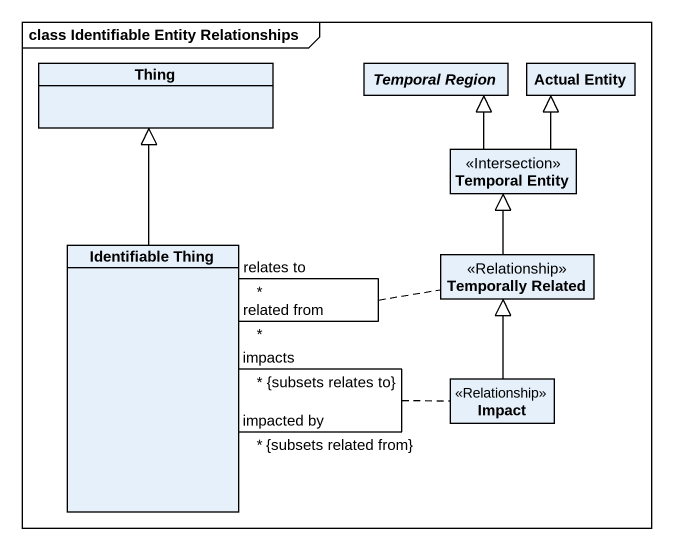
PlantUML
@startuml
mainframe class Identifiable Entity Relationships
hide circle
hide empty members
class Thing
abstract class "Temporal Region" as Temporal_Region
class "Actual Entity" as Actual_Entity
class "Temporal Entity" as Temporal_Entity <<Intersection>>
class "Identifiable Thing" as Identifiable_Thing
class "Temporally Related" as Temporally_Related <<Relationship>>
class Impact <<Relationship>>
Temporal_Entity -up-|> Temporal_Region
Temporal_Entity -up-|> Actual_Entity
Identifiable_Thing -up-|> Thing
Identifiable_Thing "impacted by\n*\n{subsets related from}" -- "impacts\n*\n{subsets relates to}" Identifiable_Thing
(Identifiable_Thing, Identifiable_Thing) .. Impact
Identifiable_Thing "related from\n*" -- "relates to\n*" Identifiable_Thing
(Identifiable_Thing, Identifiable_Thing) .. Temporally_Related
Temporally_Related -up-|> Temporal_Entity
Impact -up-|> Temporally_Related
@enduml
